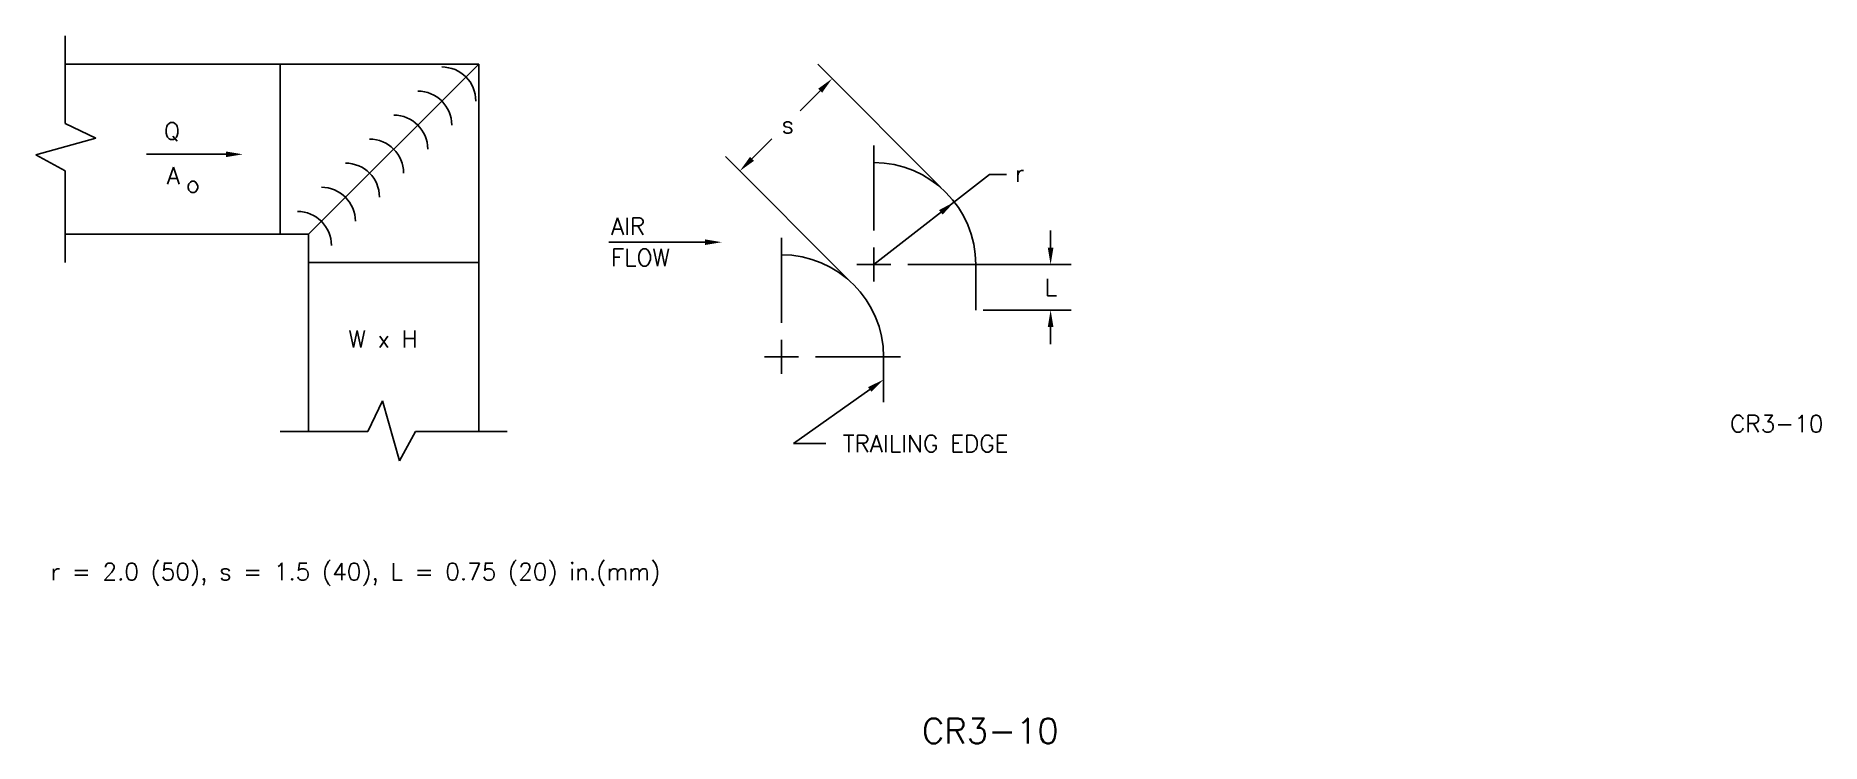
# Model space of a CAD drawing. Extents: x 1.1 to 16.9, y 1 to 7.3.
import ezdxf

# ---------------------------------------------------------------- set-up
doc = ezdxf.new("R2010")
doc.units = 0
doc.header["$LTSCALE"] = 0.5
doc.header["$MEASUREMENT"] = 0
doc.layers.get('0').update_dxf_attribs({"linetype": 'CONTINUOUS'})
doc.layers.add('NUMBER', color=7, linetype='CONTINUOUS')
doc.styles.add('ROMANS', font='romans')

msp = doc.modelspace()

# ---------------------------------------------------------------- linework, layer by layer
for p, q in [((1.376, 7.006), (1.376, 7.256)), ((1.376, 7.006), (1.376, 6.482)), ((3.272, 7.006), (1.376, 7.006)), ((5.022, 7.006), (3.272, 7.006)), ((3.272, 7.006), (3.272, 5.506)), ((3.522, 5.506), (5.022, 7.006)), ((5.022, 7.006), (5.022, 5.256)), ((9.095, 5.918), (8.009, 7.004)), ((8.03, 6.77), (7.854, 6.594)), ((7.429, 6.169), (7.606, 6.346)), ((2.794, 6.21), (2.094, 6.21)), ((8.282, 5.104), (7.196, 6.191)), ((8.503, 5.537), (8.503, 6.287)), ((1.376, 6.065), (1.376, 5.506)), ((9.522, 6.031), (8.503, 5.237)), ((9.672, 6.031), (9.522, 6.031)), ((10.062, 5.387), (10.062, 5.537)), ((3.272, 5.506), (1.376, 5.506)), ((1.376, 5.506), (1.376, 5.256)), ((3.522, 5.506), (3.272, 5.506)), ((3.522, 5.506), (3.522, 5.256)), ((7.015, 5.435), (6.167, 5.435)), ((7.69, 4.724), (7.69, 5.474)), ((8.503, 5.087), (8.503, 5.387)), ((5.022, 5.256), (3.522, 5.256)), ((3.522, 5.256), (3.522, 4.238)), ((5.022, 5.256), (5.022, 4.238)), ((8.353, 5.237), (8.653, 5.237)), ((8.803, 5.237), (9.553, 5.237)), ((9.403, 5.237), (9.403, 4.837)), ((9.466, 5.237), (10.242, 5.237)), ((9.466, 4.837), (10.242, 4.837)), ((7.69, 4.274), (7.69, 4.574)), ((10.062, 4.687), (10.062, 4.537)), ((7.54, 4.424), (7.84, 4.424)), ((7.99, 4.424), (8.74, 4.424)), ((8.59, 4.424), (8.59, 4.024)), ((3.522, 4.238), (3.522, 3.765)), ((5.022, 4.238), (5.022, 3.765)), ((8.468, 4.137), (7.795, 3.659)), ((3.522, 3.765), (3.272, 3.765)), ((3.522, 3.765), (3.272, 3.765)), ((3.522, 3.765), (4.045, 3.765)), ((4.463, 3.765), (5.022, 3.765)), ((5.022, 3.765), (5.272, 3.765)), ((7.795, 3.659), (8.081, 3.659))]:
    msp.add_line(p, q)
for centre, radius in [((4.696, 6.68), 0.3), ((4.484, 6.468), 0.3), ((4.272, 6.256), 0.3), ((4.059, 6.044), 0.3), ((3.847, 5.832), 0.3), ((8.503, 5.237), 0.9), ((3.635, 5.619), 0.3), ((3.423, 5.407), 0.3), ((7.69, 4.424), 0.9)]:
    msp.add_arc(centre, radius, 0, 90)
for points in [[(8.048, 6.753), (8.013, 6.788), (8.136, 6.877)], [(2.794, 6.235), (2.794, 6.185), (2.944, 6.21)], [(7.447, 6.152), (7.412, 6.187), (7.323, 6.063)], [(9.079, 5.718), (9.11, 5.678), (9.213, 5.79)], [(7.015, 5.46), (7.015, 5.41), (7.165, 5.435)], [(10.087, 5.387), (10.037, 5.387), (10.062, 5.237)], [(10.087, 4.687), (10.037, 4.687), (10.062, 4.837)], [(8.453, 4.157), (8.482, 4.117), (8.59, 4.224)]]:
    msp.add_solid(points)
at = {"layer": 'NUMBER', "color": 7}
for p, q in [((1.376, 6.482), (1.646, 6.352)), ((1.646, 6.352), (1.117, 6.204)), ((1.117, 6.204), (1.376, 6.065)), ((4.045, 3.765), (4.175, 4.036)), ((4.175, 4.036), (4.324, 3.507)), ((4.324, 3.507), (4.463, 3.765))]:
    msp.add_line(p, q, dxfattribs=at)

# ---------------------------------------------------------------- texts
at = {"style": 'ROMANS'}
for s, p in [('Q', (2.248, 6.34)), ('s', (7.69, 6.395)), ('A', (2.273, 5.947)), ('r', (9.746, 5.968)), ('o', (2.442, 5.872)), ('AIR', (6.187, 5.501)), ('FLOW', (6.187, 5.225)), ('L', (10.01, 4.963)), ('W x H', (3.873, 4.507)), ('TRAILING EDGE', (8.231, 3.584)), ('r = 2.0 (50), s = 1.5 (40), L = 0.75 (20) in.(mm)', (1.249, 2.455))]:
    msp.add_text(s, height=0.15, dxfattribs=at).set_placement(p)
at = {"layer": 'NUMBER', "style": 'ROMANS'}
for height, p in [(0.15, (16.05, 3.759)), (0.22, (8.927, 1.016))]:
    msp.add_text('CR3-10', height=height, dxfattribs=at).set_placement(p)

doc.saveas('drawing.dxf')
